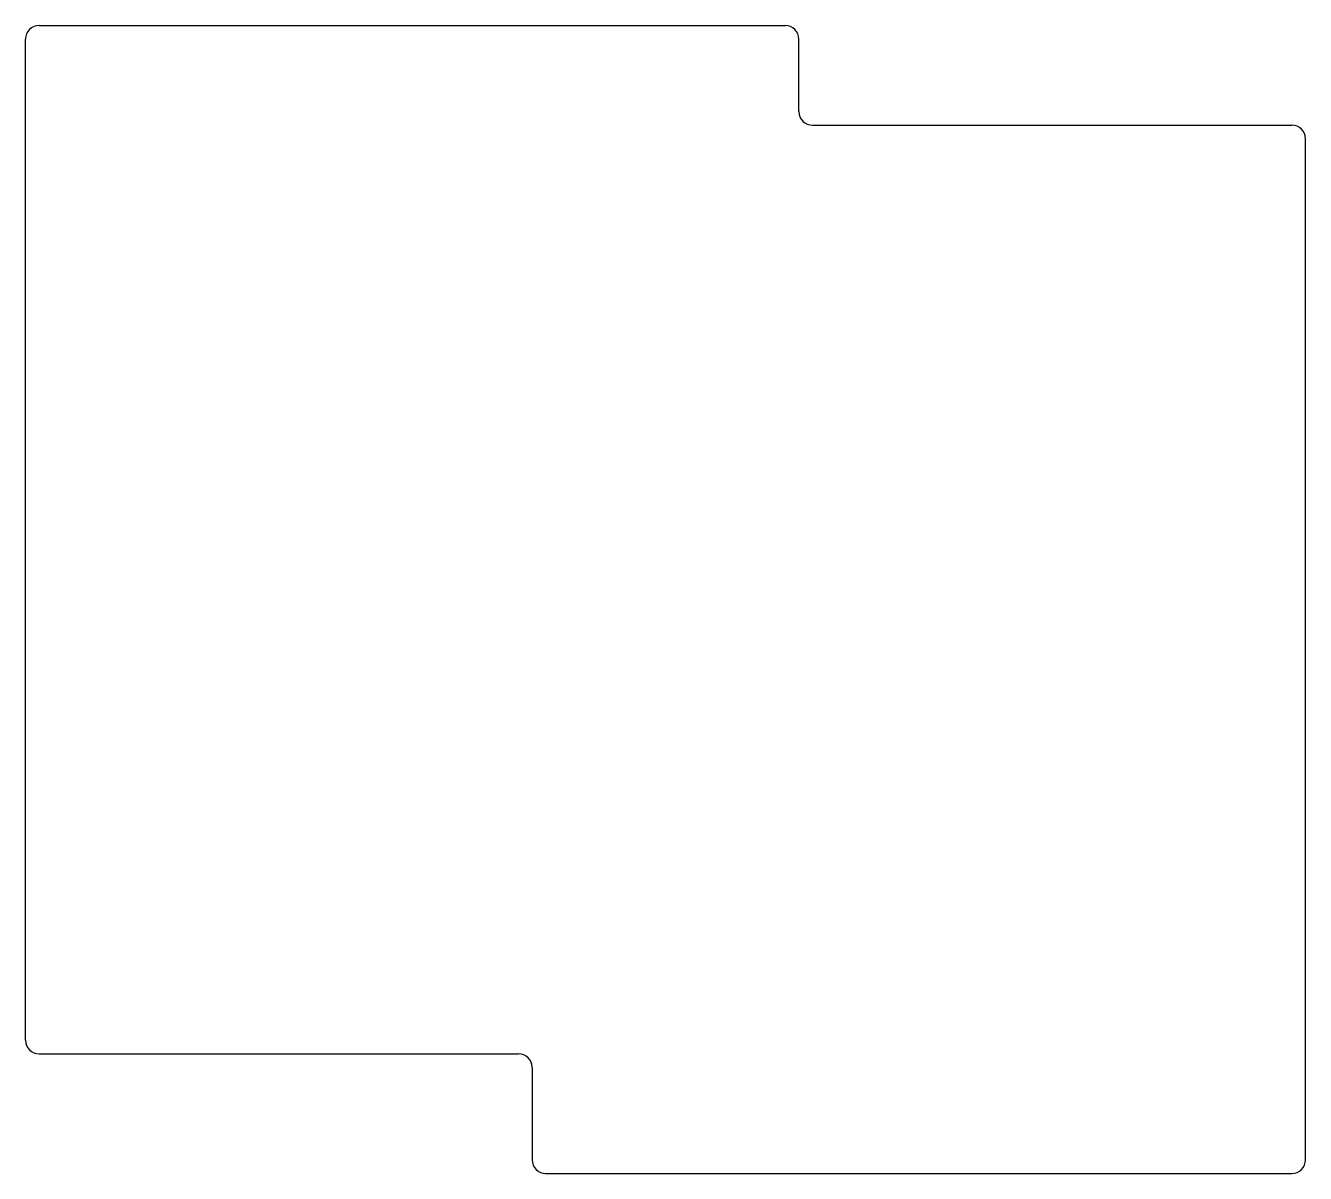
# Model space of a CAD drawing. Header units: millimetres. Extents: x -9.9 to 84.7, y -17.7 to 67.2.
import ezdxf

# ---------------------------------------------------------------- set-up
doc = ezdxf.new("R2010")
doc.units = ezdxf.units.MM

msp = doc.modelspace()

# ---------------------------------------------------------------- linework, layer by layer
for p, q in [((-8.86, 67.184), (46.3, 67.184)), ((-9.86, -7.84), (-9.86, 66.184)), ((47.3, 60.82), (47.3, 66.184)), ((48.3, 59.82), (83.74, 59.82)), ((84.74, -16.68), (84.74, 58.82)), ((-8.86, -8.84), (26.58, -8.84)), ((27.58, -9.84), (27.58, -16.68)), ((28.58, -17.68), (83.74, -17.68))]:
    msp.add_line(p, q)
for centre, start, end in [((-8.86, 66.184), 90, 180), ((46.3, 66.184), 0, 90), ((48.3, 60.82), 180, 270), ((83.74, 58.82), 0, 90), ((-8.86, -7.84), 180, 270), ((26.58, -9.84), 0, 90), ((28.58, -16.68), 180, 270), ((83.74, -16.68), 270, 0)]:
    msp.add_arc(centre, 1, start, end)

doc.saveas('drawing.dxf')
